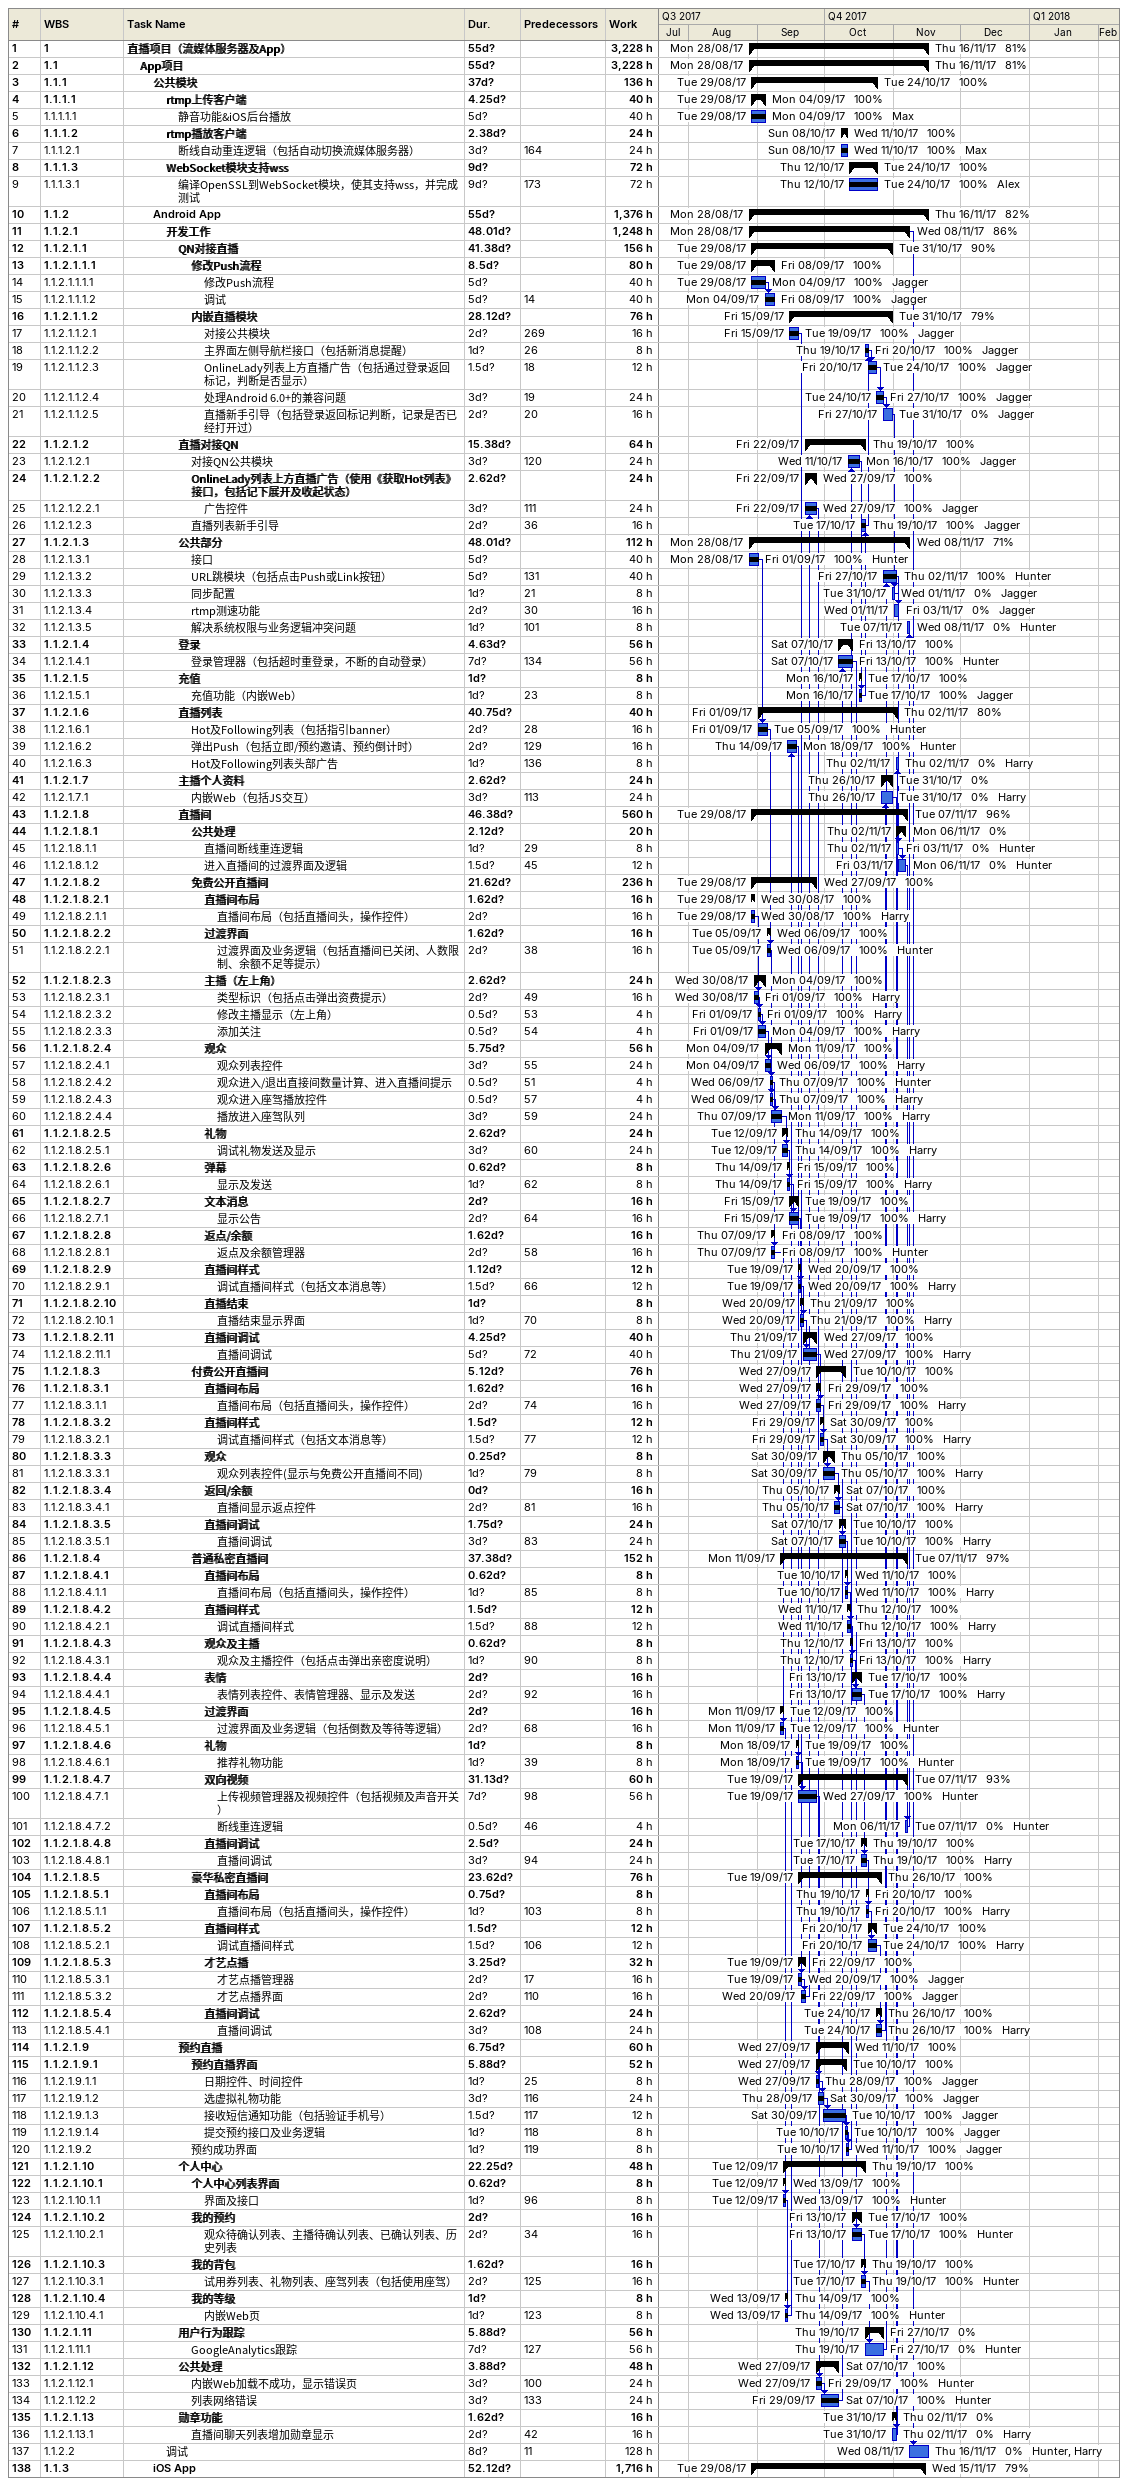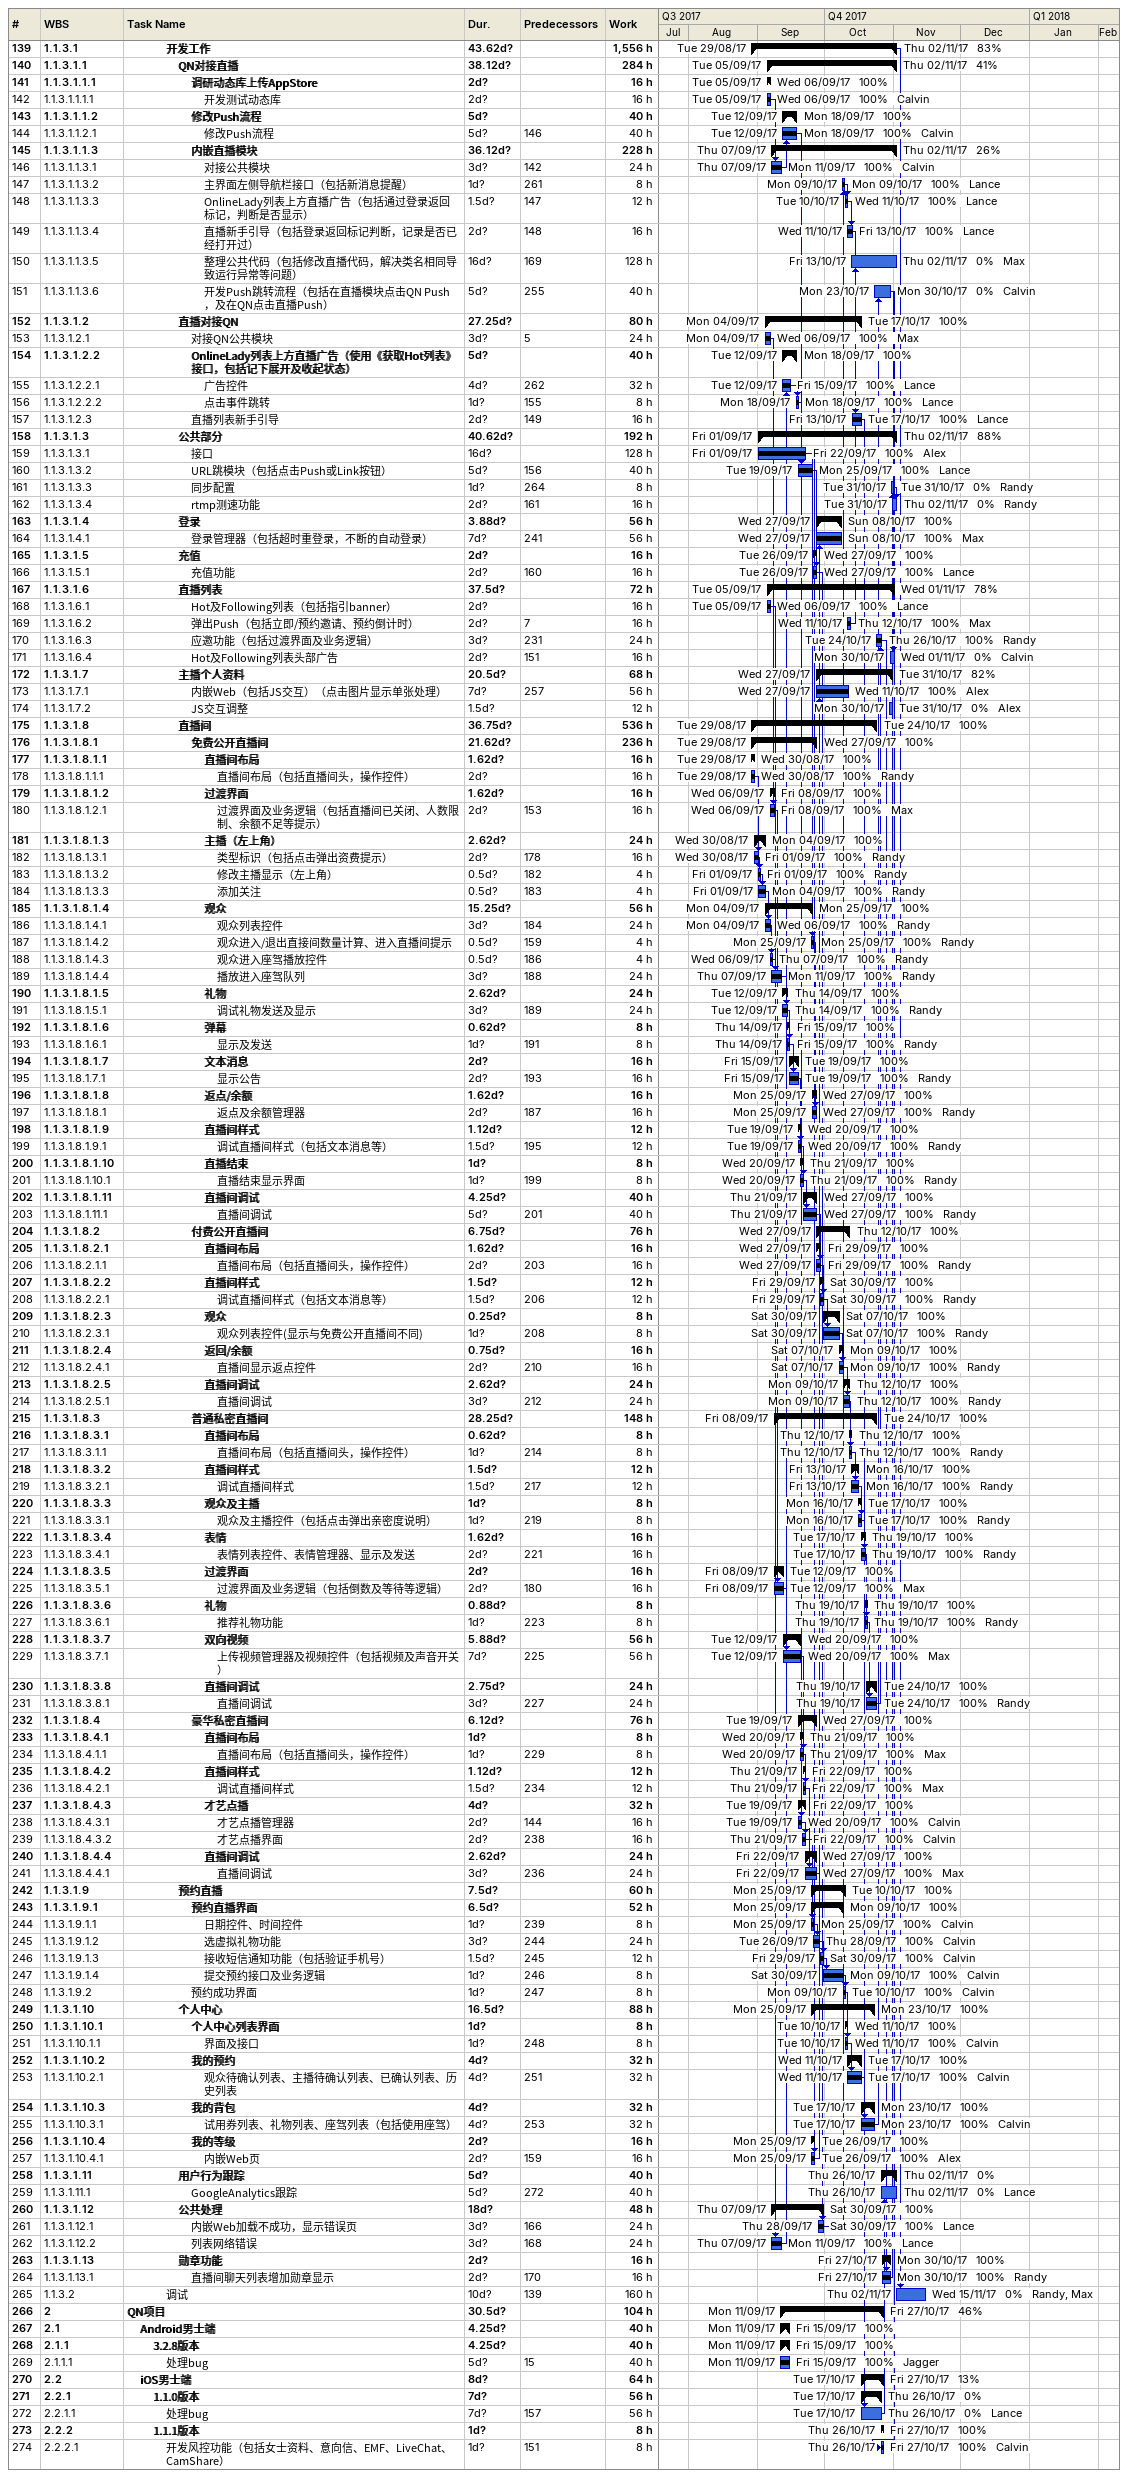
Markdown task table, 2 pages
| ID | WBS | Task | Duration | Start | Finish | Predecessors | Resources | % complete | Work (h) |
|---|---|---|---|---|---|---|---|---|---|
| 1 | 1 | **直播项目（流媒体服务器及App）** | 55d? | 2017-08-28 | 2017-11-16 |  |  | 81 | 3228 |
| 2 | 1.1 | **App项目** | 55d? | 2017-08-28 | 2017-11-16 |  |  | 81 | 3228 |
| 3 | 1.1.1 | **公共模块** | 37d? | 2017-08-29 | 2017-10-24 |  |  | 100 | 136 |
| 4 | 1.1.1.1 | **rtmp上传客户端** | 4.25d? | 2017-08-29 | 2017-09-04 |  |  | 100 | 40 |
| 5 | 1.1.1.1.1 | 静音功能&iOS后台播放 | 5d? | 2017-08-29 | 2017-09-04 |  | Max | 100 | 40 |
| 6 | 1.1.1.2 | **rtmp播放客户端** | 2.38d? | 2017-10-08 | 2017-10-11 |  |  | 100 | 24 |
| 7 | 1.1.1.2.1 | 断线自动重连逻辑（包括自动切换流媒体服务器） | 3d? | 2017-10-08 | 2017-10-11 | 164 | Max | 100 | 24 |
| 8 | 1.1.1.3 | **WebSocket模块支持wss** | 9d? | 2017-10-12 | 2017-10-24 |  |  | 100 | 72 |
| 9 | 1.1.1.3.1 | 编译OpenSSL到WebSocket模块，使其支持wss，并完成测试 | 9d? | 2017-10-12 | 2017-10-24 | 173 | Alex | 100 | 72 |
| 10 | 1.1.2 | **Android App** | 55d? | 2017-08-28 | 2017-11-16 |  |  | 82 | 1376 |
| 11 | 1.1.2.1 | **开发工作** | 48.01d? | 2017-08-28 | 2017-11-08 |  |  | 86 | 1248 |
| 12 | 1.1.2.1.1 | **QN对接直播** | 41.38d? | 2017-08-29 | 2017-10-31 |  |  | 90 | 156 |
| 13 | 1.1.2.1.1.1 | **修改Push流程** | 8.5d? | 2017-08-29 | 2017-09-08 |  |  | 100 | 80 |
| 14 | 1.1.2.1.1.1.1 | 修改Push流程 | 5d? | 2017-08-29 | 2017-09-04 |  | Jagger | 100 | 40 |
| 15 | 1.1.2.1.1.1.2 | 调试 | 5d? | 2017-09-04 | 2017-09-08 | 14 | Jagger | 100 | 40 |
| 16 | 1.1.2.1.1.2 | **内嵌直播模块** | 28.12d? | 2017-09-15 | 2017-10-31 |  |  | 79 | 76 |
| 17 | 1.1.2.1.1.2.1 | 对接公共模块 | 2d? | 2017-09-15 | 2017-09-19 | 269 | Jagger | 100 | 16 |
| 18 | 1.1.2.1.1.2.2 | 主界面左侧导航栏接口（包括新消息提醒） | 1d? | 2017-10-19 | 2017-10-20 | 26 | Jagger | 100 | 8 |
| 19 | 1.1.2.1.1.2.3 | OnlineLady列表上方直播广告（包括通过登录返回标记，判断是否显示） | 1.5d? | 2017-10-20 | 2017-10-24 | 18 | Jagger | 100 | 12 |
| 20 | 1.1.2.1.1.2.4 | 处理Android 6.0+的兼容问题 | 3d? | 2017-10-24 | 2017-10-27 | 19 | Jagger | 100 | 24 |
| 21 | 1.1.2.1.1.2.5 | 直播新手引导（包括登录返回标记判断，记录是否已经打开过） | 2d? | 2017-10-27 | 2017-10-31 | 20 | Jagger | 0 | 16 |
| 22 | 1.1.2.1.2 | **直播对接QN** | 15.38d? | 2017-09-22 | 2017-10-19 |  |  | 100 | 64 |
| 23 | 1.1.2.1.2.1 | 对接QN公共模块 | 3d? | 2017-10-11 | 2017-10-16 | 120 | Jagger | 100 | 24 |
| 24 | 1.1.2.1.2.2 | **OnlineLady列表上方直播广告（使用《获取Hot列表》接口，包括记下展开及收起状态）** | 2.62d? | 2017-09-22 | 2017-09-27 |  |  | 100 | 24 |
| 25 | 1.1.2.1.2.2.1 | 广告控件 | 3d? | 2017-09-22 | 2017-09-27 | 111 | Jagger | 100 | 24 |
| 26 | 1.1.2.1.2.3 | 直播列表新手引导 | 2d? | 2017-10-17 | 2017-10-19 | 36 | Jagger | 100 | 16 |
| 27 | 1.1.2.1.3 | **公共部分** | 48.01d? | 2017-08-28 | 2017-11-08 |  |  | 71 | 112 |
| 28 | 1.1.2.1.3.1 | 接口 | 5d? | 2017-08-28 | 2017-09-01 |  | Hunter | 100 | 40 |
| 29 | 1.1.2.1.3.2 | URL跳模块（包括点击Push或Link按钮） | 5d? | 2017-10-27 | 2017-11-02 | 131 | Hunter | 100 | 40 |
| 30 | 1.1.2.1.3.3 | 同步配置 | 1d? | 2017-10-31 | 2017-11-01 | 21 | Jagger | 0 | 8 |
| 31 | 1.1.2.1.3.4 | rtmp测速功能 | 2d? | 2017-11-01 | 2017-11-03 | 30 | Jagger | 0 | 16 |
| 32 | 1.1.2.1.3.5 | 解决系统权限与业务逻辑冲突问题 | 1d? | 2017-11-07 | 2017-11-08 | 101 | Hunter | 0 | 8 |
| 33 | 1.1.2.1.4 | **登录** | 4.63d? | 2017-10-07 | 2017-10-13 |  |  | 100 | 56 |
| 34 | 1.1.2.1.4.1 | 登录管理器（包括超时重登录，不断的自动登录） | 7d? | 2017-10-07 | 2017-10-13 | 134 | Hunter | 100 | 56 |
| 35 | 1.1.2.1.5 | **充值** | 1d? | 2017-10-16 | 2017-10-17 |  |  | 100 | 8 |
| 36 | 1.1.2.1.5.1 | 充值功能（内嵌Web） | 1d? | 2017-10-16 | 2017-10-17 | 23 | Jagger | 100 | 8 |
| 37 | 1.1.2.1.6 | **直播列表** | 40.75d? | 2017-09-01 | 2017-11-02 |  |  | 80 | 40 |
| 38 | 1.1.2.1.6.1 | Hot及Following列表（包括指引banner） | 2d? | 2017-09-01 | 2017-09-05 | 28 | Hunter | 100 | 16 |
| 39 | 1.1.2.1.6.2 | 弹出Push（包括立即/预约邀请、预约倒计时） | 2d? | 2017-09-14 | 2017-09-18 | 129 | Hunter | 100 | 16 |
| 40 | 1.1.2.1.6.3 | Hot及Following列表头部广告 | 1d? | 2017-11-02 | 2017-11-02 | 136 | Harry | 0 | 8 |
| 41 | 1.1.2.1.7 | **主播个人资料** | 2.62d? | 2017-10-26 | 2017-10-31 |  |  | 0 | 24 |
| 42 | 1.1.2.1.7.1 | 内嵌Web（包括JS交互） | 3d? | 2017-10-26 | 2017-10-31 | 113 | Harry | 0 | 24 |
| 43 | 1.1.2.1.8 | **直播间** | 46.38d? | 2017-08-29 | 2017-11-07 |  |  | 96 | 560 |
| 44 | 1.1.2.1.8.1 | **公共处理** | 2.12d? | 2017-11-02 | 2017-11-06 |  |  | 0 | 20 |
| 45 | 1.1.2.1.8.1.1 | 直播间断线重连逻辑 | 1d? | 2017-11-02 | 2017-11-03 | 29 | Hunter | 0 | 8 |
| 46 | 1.1.2.1.8.1.2 | 进入直播间的过渡界面及逻辑 | 1.5d? | 2017-11-03 | 2017-11-06 | 45 | Hunter | 0 | 12 |
| 47 | 1.1.2.1.8.2 | **免费公开直播间** | 21.62d? | 2017-08-29 | 2017-09-27 |  |  | 100 | 236 |
| 48 | 1.1.2.1.8.2.1 | **直播间布局** | 1.62d? | 2017-08-29 | 2017-08-30 |  |  | 100 | 16 |
| 49 | 1.1.2.1.8.2.1.1 | 直播间布局（包括直播间头，操作控件） | 2d? | 2017-08-29 | 2017-08-30 |  | Harry | 100 | 16 |
| 50 | 1.1.2.1.8.2.2 | **过渡界面** | 1.62d? | 2017-09-05 | 2017-09-06 |  |  | 100 | 16 |
| 51 | 1.1.2.1.8.2.2.1 | 过渡界面及业务逻辑（包括直播间已关闭、人数限制、余额不足等提示） | 2d? | 2017-09-05 | 2017-09-06 | 38 | Hunter | 100 | 16 |
| 52 | 1.1.2.1.8.2.3 | **主播（左上角）** | 2.62d? | 2017-08-30 | 2017-09-04 |  |  | 100 | 24 |
| 53 | 1.1.2.1.8.2.3.1 | 类型标识（包括点击弹出资费提示） | 2d? | 2017-08-30 | 2017-09-01 | 49 | Harry | 100 | 16 |
| 54 | 1.1.2.1.8.2.3.2 | 修改主播显示（左上角） | 0.5d? | 2017-09-01 | 2017-09-01 | 53 | Harry | 100 | 4 |
| 55 | 1.1.2.1.8.2.3.3 | 添加关注 | 0.5d? | 2017-09-01 | 2017-09-04 | 54 | Harry | 100 | 4 |
| 56 | 1.1.2.1.8.2.4 | **观众** | 5.75d? | 2017-09-04 | 2017-09-11 |  |  | 100 | 56 |
| 57 | 1.1.2.1.8.2.4.1 | 观众列表控件 | 3d? | 2017-09-04 | 2017-09-06 | 55 | Harry | 100 | 24 |
| 58 | 1.1.2.1.8.2.4.2 | 观众进入/退出直接间数量计算、进入直播间提示 | 0.5d? | 2017-09-06 | 2017-09-07 | 51 | Hunter | 100 | 4 |
| 59 | 1.1.2.1.8.2.4.3 | 观众进入座驾播放控件 | 0.5d? | 2017-09-06 | 2017-09-07 | 57 | Harry | 100 | 4 |
| 60 | 1.1.2.1.8.2.4.4 | 播放进入座驾队列 | 3d? | 2017-09-07 | 2017-09-11 | 59 | Harry | 100 | 24 |
| 61 | 1.1.2.1.8.2.5 | **礼物** | 2.62d? | 2017-09-12 | 2017-09-14 |  |  | 100 | 24 |
| 62 | 1.1.2.1.8.2.5.1 | 调试礼物发送及显示 | 3d? | 2017-09-12 | 2017-09-14 | 60 | Harry | 100 | 24 |
| 63 | 1.1.2.1.8.2.6 | **弹幕** | 0.62d? | 2017-09-14 | 2017-09-15 |  |  | 100 | 8 |
| 64 | 1.1.2.1.8.2.6.1 | 显示及发送 | 1d? | 2017-09-14 | 2017-09-15 | 62 | Harry | 100 | 8 |
| 65 | 1.1.2.1.8.2.7 | **文本消息** | 2d? | 2017-09-15 | 2017-09-19 |  |  | 100 | 16 |
| 66 | 1.1.2.1.8.2.7.1 | 显示公告 | 2d? | 2017-09-15 | 2017-09-19 | 64 | Harry | 100 | 16 |
| 67 | 1.1.2.1.8.2.8 | **返点/余额** | 1.62d? | 2017-09-07 | 2017-09-08 |  |  | 100 | 16 |
| 68 | 1.1.2.1.8.2.8.1 | 返点及余额管理器 | 2d? | 2017-09-07 | 2017-09-08 | 58 | Hunter | 100 | 16 |
| 69 | 1.1.2.1.8.2.9 | **直播间样式** | 1.12d? | 2017-09-19 | 2017-09-20 |  |  | 100 | 12 |
| 70 | 1.1.2.1.8.2.9.1 | 调试直播间样式（包括文本消息等） | 1.5d? | 2017-09-19 | 2017-09-20 | 66 | Harry | 100 | 12 |
| 71 | 1.1.2.1.8.2.10 | **直播结束** | 1d? | 2017-09-20 | 2017-09-21 |  |  | 100 | 8 |
| 72 | 1.1.2.1.8.2.10.1 | 直播结束显示界面 | 1d? | 2017-09-20 | 2017-09-21 | 70 | Harry | 100 | 8 |
| 73 | 1.1.2.1.8.2.11 | **直播间调试** | 4.25d? | 2017-09-21 | 2017-09-27 |  |  | 100 | 40 |
| 74 | 1.1.2.1.8.2.11.1 | 直播间调试 | 5d? | 2017-09-21 | 2017-09-27 | 72 | Harry | 100 | 40 |
| 75 | 1.1.2.1.8.3 | **付费公开直播间** | 5.12d? | 2017-09-27 | 2017-10-10 |  |  | 100 | 76 |
| 76 | 1.1.2.1.8.3.1 | **直播间布局** | 1.62d? | 2017-09-27 | 2017-09-29 |  |  | 100 | 16 |
| 77 | 1.1.2.1.8.3.1.1 | 直播间布局（包括直播间头，操作控件） | 2d? | 2017-09-27 | 2017-09-29 | 74 | Harry | 100 | 16 |
| 78 | 1.1.2.1.8.3.2 | **直播间样式** | 1.5d? | 2017-09-29 | 2017-09-30 |  |  | 100 | 12 |
| 79 | 1.1.2.1.8.3.2.1 | 调试直播间样式（包括文本消息等） | 1.5d? | 2017-09-29 | 2017-09-30 | 77 | Harry | 100 | 12 |
| 80 | 1.1.2.1.8.3.3 | **观众** | 0.25d? | 2017-09-30 | 2017-10-05 |  |  | 100 | 8 |
| 81 | 1.1.2.1.8.3.3.1 | 观众列表控件(显示与免费公开直播间不同) | 1d? | 2017-09-30 | 2017-10-05 | 79 | Harry | 100 | 8 |
| 82 | 1.1.2.1.8.3.4 | **返回/余额** | 0d? | 2017-10-05 | 2017-10-07 |  |  | 100 | 16 |
| 83 | 1.1.2.1.8.3.4.1 | 直播间显示返点控件 | 2d? | 2017-10-05 | 2017-10-07 | 81 | Harry | 100 | 16 |
| 84 | 1.1.2.1.8.3.5 | **直播间调试** | 1.75d? | 2017-10-07 | 2017-10-10 |  |  | 100 | 24 |
| 85 | 1.1.2.1.8.3.5.1 | 直播间调试 | 3d? | 2017-10-07 | 2017-10-10 | 83 | Harry | 100 | 24 |
| 86 | 1.1.2.1.8.4 | **普通私密直播间** | 37.38d? | 2017-09-11 | 2017-11-07 |  |  | 97 | 152 |
| 87 | 1.1.2.1.8.4.1 | **直播间布局** | 0.62d? | 2017-10-10 | 2017-10-11 |  |  | 100 | 8 |
| 88 | 1.1.2.1.8.4.1.1 | 直播间布局（包括直播间头，操作控件） | 1d? | 2017-10-10 | 2017-10-11 | 85 | Harry | 100 | 8 |
| 89 | 1.1.2.1.8.4.2 | **直播间样式** | 1.5d? | 2017-10-11 | 2017-10-12 |  |  | 100 | 12 |
| 90 | 1.1.2.1.8.4.2.1 | 调试直播间样式 | 1.5d? | 2017-10-11 | 2017-10-12 | 88 | Harry | 100 | 12 |
| 91 | 1.1.2.1.8.4.3 | **观众及主播** | 0.62d? | 2017-10-12 | 2017-10-13 |  |  | 100 | 8 |
| 92 | 1.1.2.1.8.4.3.1 | 观众及主播控件（包括点击弹出亲密度说明） | 1d? | 2017-10-12 | 2017-10-13 | 90 | Harry | 100 | 8 |
| 93 | 1.1.2.1.8.4.4 | **表情** | 2d? | 2017-10-13 | 2017-10-17 |  |  | 100 | 16 |
| 94 | 1.1.2.1.8.4.4.1 | 表情列表控件、表情管理器、显示及发送 | 2d? | 2017-10-13 | 2017-10-17 | 92 | Harry | 100 | 16 |
| 95 | 1.1.2.1.8.4.5 | **过渡界面** | 2d? | 2017-09-11 | 2017-09-12 |  |  | 100 | 16 |
| 96 | 1.1.2.1.8.4.5.1 | 过渡界面及业务逻辑（包括倒数及等待等逻辑） | 2d? | 2017-09-11 | 2017-09-12 | 68 | Hunter | 100 | 16 |
| 97 | 1.1.2.1.8.4.6 | **礼物** | 1d? | 2017-09-18 | 2017-09-19 |  |  | 100 | 8 |
| 98 | 1.1.2.1.8.4.6.1 | 推荐礼物功能 | 1d? | 2017-09-18 | 2017-09-19 | 39 | Hunter | 100 | 8 |
| 99 | 1.1.2.1.8.4.7 | **双向视频** | 31.13d? | 2017-09-19 | 2017-11-07 |  |  | 93 | 60 |
| 100 | 1.1.2.1.8.4.7.1 | 上传视频管理器及视频控件（包括视频及声音开关） | 7d? | 2017-09-19 | 2017-09-27 | 98 | Hunter | 100 | 56 |
| 101 | 1.1.2.1.8.4.7.2 | 断线重连逻辑 | 0.5d? | 2017-11-06 | 2017-11-07 | 46 | Hunter | 0 | 4 |
| 102 | 1.1.2.1.8.4.8 | **直播间调试** | 2.5d? | 2017-10-17 | 2017-10-19 |  |  | 100 | 24 |
| 103 | 1.1.2.1.8.4.8.1 | 直播间调试 | 3d? | 2017-10-17 | 2017-10-19 | 94 | Harry | 100 | 24 |
| 104 | 1.1.2.1.8.5 | **豪华私密直播间** | 23.62d? | 2017-09-19 | 2017-10-26 |  |  | 100 | 76 |
| 105 | 1.1.2.1.8.5.1 | **直播间布局** | 0.75d? | 2017-10-19 | 2017-10-20 |  |  | 100 | 8 |
| 106 | 1.1.2.1.8.5.1.1 | 直播间布局（包括直播间头，操作控件） | 1d? | 2017-10-19 | 2017-10-20 | 103 | Harry | 100 | 8 |
| 107 | 1.1.2.1.8.5.2 | **直播间样式** | 1.5d? | 2017-10-20 | 2017-10-24 |  |  | 100 | 12 |
| 108 | 1.1.2.1.8.5.2.1 | 调试直播间样式 | 1.5d? | 2017-10-20 | 2017-10-24 | 106 | Harry | 100 | 12 |
| 109 | 1.1.2.1.8.5.3 | **才艺点播** | 3.25d? | 2017-09-19 | 2017-09-22 |  |  | 100 | 32 |
| 110 | 1.1.2.1.8.5.3.1 | 才艺点播管理器 | 2d? | 2017-09-19 | 2017-09-20 | 17 | Jagger | 100 | 16 |
| 111 | 1.1.2.1.8.5.3.2 | 才艺点播界面 | 2d? | 2017-09-20 | 2017-09-22 | 110 | Jagger | 100 | 16 |
| 112 | 1.1.2.1.8.5.4 | **直播间调试** | 2.62d? | 2017-10-24 | 2017-10-26 |  |  | 100 | 24 |
| 113 | 1.1.2.1.8.5.4.1 | 直播间调试 | 3d? | 2017-10-24 | 2017-10-26 | 108 | Harry | 100 | 24 |
| 114 | 1.1.2.1.9 | **预约直播** | 6.75d? | 2017-09-27 | 2017-10-11 |  |  | 100 | 60 |
| 115 | 1.1.2.1.9.1 | **预约直播界面** | 5.88d? | 2017-09-27 | 2017-10-10 |  |  | 100 | 52 |
| 116 | 1.1.2.1.9.1.1 | 日期控件、时间控件 | 1d? | 2017-09-27 | 2017-09-28 | 25 | Jagger | 100 | 8 |
| 117 | 1.1.2.1.9.1.2 | 选虚拟礼物功能 | 3d? | 2017-09-28 | 2017-09-30 | 116 | Jagger | 100 | 24 |
| 118 | 1.1.2.1.9.1.3 | 接收短信通知功能（包括验证手机号） | 1.5d? | 2017-09-30 | 2017-10-10 | 117 | Jagger | 100 | 12 |
| 119 | 1.1.2.1.9.1.4 | 提交预约接口及业务逻辑 | 1d? | 2017-10-10 | 2017-10-10 | 118 | Jagger | 100 | 8 |
| 120 | 1.1.2.1.9.2 | 预约成功界面 | 1d? | 2017-10-10 | 2017-10-11 | 119 | Jagger | 100 | 8 |
| 121 | 1.1.2.1.10 | **个人中心** | 22.25d? | 2017-09-12 | 2017-10-19 |  |  | 100 | 48 |
| 122 | 1.1.2.1.10.1 | **个人中心列表界面** | 0.62d? | 2017-09-12 | 2017-09-13 |  |  | 100 | 8 |
| 123 | 1.1.2.1.10.1.1 | 界面及接口 | 1d? | 2017-09-12 | 2017-09-13 | 96 | Hunter | 100 | 8 |
| 124 | 1.1.2.1.10.2 | **我的预约** | 2d? | 2017-10-13 | 2017-10-17 |  |  | 100 | 16 |
| 125 | 1.1.2.1.10.2.1 | 观众待确认列表、主播待确认列表、已确认列表、历史列表 | 2d? | 2017-10-13 | 2017-10-17 | 34 | Hunter | 100 | 16 |
| 126 | 1.1.2.1.10.3 | **我的背包** | 1.62d? | 2017-10-17 | 2017-10-19 |  |  | 100 | 16 |
| 127 | 1.1.2.1.10.3.1 | 试用券列表、礼物列表、座驾列表（包括使用座驾） | 2d? | 2017-10-17 | 2017-10-19 | 125 | Hunter | 100 | 16 |
| 128 | 1.1.2.1.10.4 | **我的等级** | 1d? | 2017-09-13 | 2017-09-14 |  |  | 100 | 8 |
| 129 | 1.1.2.1.10.4.1 | 内嵌Web页 | 1d? | 2017-09-13 | 2017-09-14 | 123 | Hunter | 100 | 8 |
| 130 | 1.1.2.1.11 | **用户行为跟踪** | 5.88d? | 2017-10-19 | 2017-10-27 |  |  | 0 | 56 |
| 131 | 1.1.2.1.11.1 | GoogleAnalytics跟踪 | 7d? | 2017-10-19 | 2017-10-27 | 127 | Hunter | 0 | 56 |
| 132 | 1.1.2.1.12 | **公共处理** | 3.88d? | 2017-09-27 | 2017-10-07 |  |  | 100 | 48 |
| 133 | 1.1.2.1.12.1 | 内嵌Web加载不成功，显示错误页 | 3d? | 2017-09-27 | 2017-09-29 | 100 | Hunter | 100 | 24 |
| 134 | 1.1.2.1.12.2 | 列表网络错误 | 3d? | 2017-09-29 | 2017-10-07 | 133 | Hunter | 100 | 24 |
| 135 | 1.1.2.1.13 | **勋章功能** | 1.62d? | 2017-10-31 | 2017-11-02 |  |  | 0 | 16 |
| 136 | 1.1.2.1.13.1 | 直播间聊天列表增加勋章显示 | 2d? | 2017-10-31 | 2017-11-02 | 42 | Harry | 0 | 16 |
| 137 | 1.1.2.2 | 调试 | 8d? | 2017-11-08 | 2017-11-16 | 11 | Hunter, Harry | 0 | 128 |
| 138 | 1.1.3 | **iOS App** | 52.12d? | 2017-08-29 | 2017-11-15 |  |  | 79 | 1716 |
| 139 | 1.1.3.1 | **开发工作** | 43.62d? | 2017-08-29 | 2017-11-02 |  |  | 83 | 1556 |
| 140 | 1.1.3.1.1 | **QN对接直播** | 38.12d? | 2017-09-05 | 2017-11-02 |  |  | 41 | 284 |
| 141 | 1.1.3.1.1.1 | **调研动态库上传AppStore** | 2d? | 2017-09-05 | 2017-09-06 |  |  | 100 | 16 |
| 142 | 1.1.3.1.1.1.1 | 开发测试动态库 | 2d? | 2017-09-05 | 2017-09-06 |  | Calvin | 100 | 16 |
| 143 | 1.1.3.1.1.2 | **修改Push流程** | 5d? | 2017-09-12 | 2017-09-18 |  |  | 100 | 40 |
| 144 | 1.1.3.1.1.2.1 | 修改Push流程 | 5d? | 2017-09-12 | 2017-09-18 | 146 | Calvin | 100 | 40 |
| 145 | 1.1.3.1.1.3 | **内嵌直播模块** | 36.12d? | 2017-09-07 | 2017-11-02 |  |  | 26 | 228 |
| 146 | 1.1.3.1.1.3.1 | 对接公共模块 | 3d? | 2017-09-07 | 2017-09-11 | 142 | Calvin | 100 | 24 |
| 147 | 1.1.3.1.1.3.2 | 主界面左侧导航栏接口（包括新消息提醒） | 1d? | 2017-10-09 | 2017-10-09 | 261 | Lance | 100 | 8 |
| 148 | 1.1.3.1.1.3.3 | OnlineLady列表上方直播广告（包括通过登录返回标记，判断是否显示） | 1.5d? | 2017-10-10 | 2017-10-11 | 147 | Lance | 100 | 12 |
| 149 | 1.1.3.1.1.3.4 | 直播新手引导（包括登录返回标记判断，记录是否已经打开过） | 2d? | 2017-10-11 | 2017-10-13 | 148 | Lance | 100 | 16 |
| 150 | 1.1.3.1.1.3.5 | 整理公共代码（包括修改直播代码，解决类名相同导致运行异常等问题） | 16d? | 2017-10-13 | 2017-11-02 | 169 | Max | 0 | 128 |
| 151 | 1.1.3.1.1.3.6 | 开发Push跳转流程（包括在直播模块点击QN Push，及在QN点击直播Push） | 5d? | 2017-10-23 | 2017-10-30 | 255 | Calvin | 0 | 40 |
| 152 | 1.1.3.1.2 | **直播对接QN** | 27.25d? | 2017-09-04 | 2017-10-17 |  |  | 100 | 80 |
| 153 | 1.1.3.1.2.1 | 对接QN公共模块 | 3d? | 2017-09-04 | 2017-09-06 | 5 | Max | 100 | 24 |
| 154 | 1.1.3.1.2.2 | **OnlineLady列表上方直播广告（使用《获取Hot列表》接口，包括记下展开及收起状态）** | 5d? | 2017-09-12 | 2017-09-18 |  |  | 100 | 40 |
| 155 | 1.1.3.1.2.2.1 | 广告控件 | 4d? | 2017-09-12 | 2017-09-15 | 262 | Lance | 100 | 32 |
| 156 | 1.1.3.1.2.2.2 | 点击事件跳转 | 1d? | 2017-09-18 | 2017-09-18 | 155 | Lance | 100 | 8 |
| 157 | 1.1.3.1.2.3 | 直播列表新手引导 | 2d? | 2017-10-13 | 2017-10-17 | 149 | Lance | 100 | 16 |
| 158 | 1.1.3.1.3 | **公共部分** | 40.62d? | 2017-09-01 | 2017-11-02 |  |  | 88 | 192 |
| 159 | 1.1.3.1.3.1 | 接口 | 16d? | 2017-09-01 | 2017-09-22 |  | Alex | 100 | 128 |
| 160 | 1.1.3.1.3.2 | URL跳模块（包括点击Push或Link按钮） | 5d? | 2017-09-19 | 2017-09-25 | 156 | Lance | 100 | 40 |
| 161 | 1.1.3.1.3.3 | 同步配置 | 1d? | 2017-10-31 | 2017-10-31 | 264 | Randy | 0 | 8 |
| 162 | 1.1.3.1.3.4 | rtmp测速功能 | 2d? | 2017-10-31 | 2017-11-02 | 161 | Randy | 0 | 16 |
| 163 | 1.1.3.1.4 | **登录** | 3.88d? | 2017-09-27 | 2017-10-08 |  |  | 100 | 56 |
| 164 | 1.1.3.1.4.1 | 登录管理器（包括超时重登录，不断的自动登录） | 7d? | 2017-09-27 | 2017-10-08 | 241 | Max | 100 | 56 |
| 165 | 1.1.3.1.5 | **充值** | 2d? | 2017-09-26 | 2017-09-27 |  |  | 100 | 16 |
| 166 | 1.1.3.1.5.1 | 充值功能 | 2d? | 2017-09-26 | 2017-09-27 | 160 | Lance | 100 | 16 |
| 167 | 1.1.3.1.6 | **直播列表** | 37.5d? | 2017-09-05 | 2017-11-01 |  |  | 78 | 72 |
| 168 | 1.1.3.1.6.1 | Hot及Following列表（包括指引banner） | 2d? | 2017-09-05 | 2017-09-06 |  | Lance | 100 | 16 |
| 169 | 1.1.3.1.6.2 | 弹出Push（包括立即/预约邀请、预约倒计时） | 2d? | 2017-10-11 | 2017-10-12 | 7 | Max | 100 | 16 |
| 170 | 1.1.3.1.6.3 | 应邀功能（包括过渡界面及业务逻辑） | 3d? | 2017-10-24 | 2017-10-26 | 231 | Randy | 100 | 24 |
| 171 | 1.1.3.1.6.4 | Hot及Following列表头部广告 | 2d? | 2017-10-30 | 2017-11-01 | 151 | Calvin | 0 | 16 |
| 172 | 1.1.3.1.7 | **主播个人资料** | 20.5d? | 2017-09-27 | 2017-10-31 |  |  | 82 | 68 |
| 173 | 1.1.3.1.7.1 | 内嵌Web（包括JS交互）（点击图片显示单张处理） | 7d? | 2017-09-27 | 2017-10-11 | 257 | Alex | 100 | 56 |
| 174 | 1.1.3.1.7.2 | JS交互调整 | 1.5d? | 2017-10-30 | 2017-10-31 |  | Alex | 0 | 12 |
| 175 | 1.1.3.1.8 | **直播间** | 36.75d? | 2017-08-29 | 2017-10-24 |  |  | 100 | 536 |
| 176 | 1.1.3.1.8.1 | **免费公开直播间** | 21.62d? | 2017-08-29 | 2017-09-27 |  |  | 100 | 236 |
| 177 | 1.1.3.1.8.1.1 | **直播间布局** | 1.62d? | 2017-08-29 | 2017-08-30 |  |  | 100 | 16 |
| 178 | 1.1.3.1.8.1.1.1 | 直播间布局（包括直播间头，操作控件） | 2d? | 2017-08-29 | 2017-08-30 |  | Randy | 100 | 16 |
| 179 | 1.1.3.1.8.1.2 | **过渡界面** | 1.62d? | 2017-09-06 | 2017-09-08 |  |  | 100 | 16 |
| 180 | 1.1.3.1.8.1.2.1 | 过渡界面及业务逻辑（包括直播间已关闭、人数限制、余额不足等提示） | 2d? | 2017-09-06 | 2017-09-08 | 153 | Max | 100 | 16 |
| 181 | 1.1.3.1.8.1.3 | **主播（左上角）** | 2.62d? | 2017-08-30 | 2017-09-04 |  |  | 100 | 24 |
| 182 | 1.1.3.1.8.1.3.1 | 类型标识（包括点击弹出资费提示） | 2d? | 2017-08-30 | 2017-09-01 | 178 | Randy | 100 | 16 |
| 183 | 1.1.3.1.8.1.3.2 | 修改主播显示（左上角） | 0.5d? | 2017-09-01 | 2017-09-01 | 182 | Randy | 100 | 4 |
| 184 | 1.1.3.1.8.1.3.3 | 添加关注 | 0.5d? | 2017-09-01 | 2017-09-04 | 183 | Randy | 100 | 4 |
| 185 | 1.1.3.1.8.1.4 | **观众** | 15.25d? | 2017-09-04 | 2017-09-25 |  |  | 100 | 56 |
| 186 | 1.1.3.1.8.1.4.1 | 观众列表控件 | 3d? | 2017-09-04 | 2017-09-06 | 184 | Randy | 100 | 24 |
| 187 | 1.1.3.1.8.1.4.2 | 观众进入/退出直接间数量计算、进入直播间提示 | 0.5d? | 2017-09-25 | 2017-09-25 | 159 | Randy | 100 | 4 |
| 188 | 1.1.3.1.8.1.4.3 | 观众进入座驾播放控件 | 0.5d? | 2017-09-06 | 2017-09-07 | 186 | Randy | 100 | 4 |
| 189 | 1.1.3.1.8.1.4.4 | 播放进入座驾队列 | 3d? | 2017-09-07 | 2017-09-11 | 188 | Randy | 100 | 24 |
| 190 | 1.1.3.1.8.1.5 | **礼物** | 2.62d? | 2017-09-12 | 2017-09-14 |  |  | 100 | 24 |
| 191 | 1.1.3.1.8.1.5.1 | 调试礼物发送及显示 | 3d? | 2017-09-12 | 2017-09-14 | 189 | Randy | 100 | 24 |
| 192 | 1.1.3.1.8.1.6 | **弹幕** | 0.62d? | 2017-09-14 | 2017-09-15 |  |  | 100 | 8 |
| 193 | 1.1.3.1.8.1.6.1 | 显示及发送 | 1d? | 2017-09-14 | 2017-09-15 | 191 | Randy | 100 | 8 |
| 194 | 1.1.3.1.8.1.7 | **文本消息** | 2d? | 2017-09-15 | 2017-09-19 |  |  | 100 | 16 |
| 195 | 1.1.3.1.8.1.7.1 | 显示公告 | 2d? | 2017-09-15 | 2017-09-19 | 193 | Randy | 100 | 16 |
| 196 | 1.1.3.1.8.1.8 | **返点/余额** | 1.62d? | 2017-09-25 | 2017-09-27 |  |  | 100 | 16 |
| 197 | 1.1.3.1.8.1.8.1 | 返点及余额管理器 | 2d? | 2017-09-25 | 2017-09-27 | 187 | Randy | 100 | 16 |
| 198 | 1.1.3.1.8.1.9 | **直播间样式** | 1.12d? | 2017-09-19 | 2017-09-20 |  |  | 100 | 12 |
| 199 | 1.1.3.1.8.1.9.1 | 调试直播间样式（包括文本消息等） | 1.5d? | 2017-09-19 | 2017-09-20 | 195 | Randy | 100 | 12 |
| 200 | 1.1.3.1.8.1.10 | **直播结束** | 1d? | 2017-09-20 | 2017-09-21 |  |  | 100 | 8 |
| 201 | 1.1.3.1.8.1.10.1 | 直播结束显示界面 | 1d? | 2017-09-20 | 2017-09-21 | 199 | Randy | 100 | 8 |
| 202 | 1.1.3.1.8.1.11 | **直播间调试** | 4.25d? | 2017-09-21 | 2017-09-27 |  |  | 100 | 40 |
| 203 | 1.1.3.1.8.1.11.1 | 直播间调试 | 5d? | 2017-09-21 | 2017-09-27 | 201 | Randy | 100 | 40 |
| 204 | 1.1.3.1.8.2 | **付费公开直播间** | 6.75d? | 2017-09-27 | 2017-10-12 |  |  | 100 | 76 |
| 205 | 1.1.3.1.8.2.1 | **直播间布局** | 1.62d? | 2017-09-27 | 2017-09-29 |  |  | 100 | 16 |
| 206 | 1.1.3.1.8.2.1.1 | 直播间布局（包括直播间头，操作控件） | 2d? | 2017-09-27 | 2017-09-29 | 203 | Randy | 100 | 16 |
| 207 | 1.1.3.1.8.2.2 | **直播间样式** | 1.5d? | 2017-09-29 | 2017-09-30 |  |  | 100 | 12 |
| 208 | 1.1.3.1.8.2.2.1 | 调试直播间样式（包括文本消息等） | 1.5d? | 2017-09-29 | 2017-09-30 | 206 | Randy | 100 | 12 |
| 209 | 1.1.3.1.8.2.3 | **观众** | 0.25d? | 2017-09-30 | 2017-10-07 |  |  | 100 | 8 |
| 210 | 1.1.3.1.8.2.3.1 | 观众列表控件(显示与免费公开直播间不同) | 1d? | 2017-09-30 | 2017-10-07 | 208 | Randy | 100 | 8 |
| 211 | 1.1.3.1.8.2.4 | **返回/余额** | 0.75d? | 2017-10-07 | 2017-10-09 |  |  | 100 | 16 |
| 212 | 1.1.3.1.8.2.4.1 | 直播间显示返点控件 | 2d? | 2017-10-07 | 2017-10-09 | 210 | Randy | 100 | 16 |
| 213 | 1.1.3.1.8.2.5 | **直播间调试** | 2.62d? | 2017-10-09 | 2017-10-12 |  |  | 100 | 24 |
| 214 | 1.1.3.1.8.2.5.1 | 直播间调试 | 3d? | 2017-10-09 | 2017-10-12 | 212 | Randy | 100 | 24 |
| 215 | 1.1.3.1.8.3 | **普通私密直播间** | 28.25d? | 2017-09-08 | 2017-10-24 |  |  | 100 | 148 |
| 216 | 1.1.3.1.8.3.1 | **直播间布局** | 0.62d? | 2017-10-12 | 2017-10-12 |  |  | 100 | 8 |
| 217 | 1.1.3.1.8.3.1.1 | 直播间布局（包括直播间头，操作控件） | 1d? | 2017-10-12 | 2017-10-12 | 214 | Randy | 100 | 8 |
| 218 | 1.1.3.1.8.3.2 | **直播间样式** | 1.5d? | 2017-10-13 | 2017-10-16 |  |  | 100 | 12 |
| 219 | 1.1.3.1.8.3.2.1 | 调试直播间样式 | 1.5d? | 2017-10-13 | 2017-10-16 | 217 | Randy | 100 | 12 |
| 220 | 1.1.3.1.8.3.3 | **观众及主播** | 1d? | 2017-10-16 | 2017-10-17 |  |  | 100 | 8 |
| 221 | 1.1.3.1.8.3.3.1 | 观众及主播控件（包括点击弹出亲密度说明） | 1d? | 2017-10-16 | 2017-10-17 | 219 | Randy | 100 | 8 |
| 222 | 1.1.3.1.8.3.4 | **表情** | 1.62d? | 2017-10-17 | 2017-10-19 |  |  | 100 | 16 |
| 223 | 1.1.3.1.8.3.4.1 | 表情列表控件、表情管理器、显示及发送 | 2d? | 2017-10-17 | 2017-10-19 | 221 | Randy | 100 | 16 |
| 224 | 1.1.3.1.8.3.5 | **过渡界面** | 2d? | 2017-09-08 | 2017-09-12 |  |  | 100 | 16 |
| 225 | 1.1.3.1.8.3.5.1 | 过渡界面及业务逻辑（包括倒数及等待等逻辑） | 2d? | 2017-09-08 | 2017-09-12 | 180 | Max | 100 | 16 |
| 226 | 1.1.3.1.8.3.6 | **礼物** | 0.88d? | 2017-10-19 | 2017-10-19 |  |  | 100 | 8 |
| 227 | 1.1.3.1.8.3.6.1 | 推荐礼物功能 | 1d? | 2017-10-19 | 2017-10-19 | 223 | Randy | 100 | 8 |
| 228 | 1.1.3.1.8.3.7 | **双向视频** | 5.88d? | 2017-09-12 | 2017-09-20 |  |  | 100 | 56 |
| 229 | 1.1.3.1.8.3.7.1 | 上传视频管理器及视频控件（包括视频及声音开关） | 7d? | 2017-09-12 | 2017-09-20 | 225 | Max | 100 | 56 |
| 230 | 1.1.3.1.8.3.8 | **直播间调试** | 2.75d? | 2017-10-19 | 2017-10-24 |  |  | 100 | 24 |
| 231 | 1.1.3.1.8.3.8.1 | 直播间调试 | 3d? | 2017-10-19 | 2017-10-24 | 227 | Randy | 100 | 24 |
| 232 | 1.1.3.1.8.4 | **豪华私密直播间** | 6.12d? | 2017-09-19 | 2017-09-27 |  |  | 100 | 76 |
| 233 | 1.1.3.1.8.4.1 | **直播间布局** | 1d? | 2017-09-20 | 2017-09-21 |  |  | 100 | 8 |
| 234 | 1.1.3.1.8.4.1.1 | 直播间布局（包括直播间头，操作控件） | 1d? | 2017-09-20 | 2017-09-21 | 229 | Max | 100 | 8 |
| 235 | 1.1.3.1.8.4.2 | **直播间样式** | 1.12d? | 2017-09-21 | 2017-09-22 |  |  | 100 | 12 |
| 236 | 1.1.3.1.8.4.2.1 | 调试直播间样式 | 1.5d? | 2017-09-21 | 2017-09-22 | 234 | Max | 100 | 12 |
| 237 | 1.1.3.1.8.4.3 | **才艺点播** | 4d? | 2017-09-19 | 2017-09-22 |  |  | 100 | 32 |
| 238 | 1.1.3.1.8.4.3.1 | 才艺点播管理器 | 2d? | 2017-09-19 | 2017-09-20 | 144 | Calvin | 100 | 16 |
| 239 | 1.1.3.1.8.4.3.2 | 才艺点播界面 | 2d? | 2017-09-21 | 2017-09-22 | 238 | Calvin | 100 | 16 |
| 240 | 1.1.3.1.8.4.4 | **直播间调试** | 2.62d? | 2017-09-22 | 2017-09-27 |  |  | 100 | 24 |
| 241 | 1.1.3.1.8.4.4.1 | 直播间调试 | 3d? | 2017-09-22 | 2017-09-27 | 236 | Max | 100 | 24 |
| 242 | 1.1.3.1.9 | **预约直播** | 7.5d? | 2017-09-25 | 2017-10-10 |  |  | 100 | 60 |
| 243 | 1.1.3.1.9.1 | **预约直播界面** | 6.5d? | 2017-09-25 | 2017-10-09 |  |  | 100 | 52 |
| 244 | 1.1.3.1.9.1.1 | 日期控件、时间控件 | 1d? | 2017-09-25 | 2017-09-25 | 239 | Calvin | 100 | 8 |
| 245 | 1.1.3.1.9.1.2 | 选虚拟礼物功能 | 3d? | 2017-09-26 | 2017-09-28 | 244 | Calvin | 100 | 24 |
| 246 | 1.1.3.1.9.1.3 | 接收短信通知功能（包括验证手机号） | 1.5d? | 2017-09-29 | 2017-09-30 | 245 | Calvin | 100 | 12 |
| 247 | 1.1.3.1.9.1.4 | 提交预约接口及业务逻辑 | 1d? | 2017-09-30 | 2017-10-09 | 246 | Calvin | 100 | 8 |
| 248 | 1.1.3.1.9.2 | 预约成功界面 | 1d? | 2017-10-09 | 2017-10-10 | 247 | Calvin | 100 | 8 |
| 249 | 1.1.3.1.10 | **个人中心** | 16.5d? | 2017-09-25 | 2017-10-23 |  |  | 100 | 88 |
| 250 | 1.1.3.1.10.1 | **个人中心列表界面** | 1d? | 2017-10-10 | 2017-10-11 |  |  | 100 | 8 |
| 251 | 1.1.3.1.10.1.1 | 界面及接口 | 1d? | 2017-10-10 | 2017-10-11 | 248 | Calvin | 100 | 8 |
| 252 | 1.1.3.1.10.2 | **我的预约** | 4d? | 2017-10-11 | 2017-10-17 |  |  | 100 | 32 |
| 253 | 1.1.3.1.10.2.1 | 观众待确认列表、主播待确认列表、已确认列表、历史列表 | 4d? | 2017-10-11 | 2017-10-17 | 251 | Calvin | 100 | 32 |
| 254 | 1.1.3.1.10.3 | **我的背包** | 4d? | 2017-10-17 | 2017-10-23 |  |  | 100 | 32 |
| 255 | 1.1.3.1.10.3.1 | 试用券列表、礼物列表、座驾列表（包括使用座驾） | 4d? | 2017-10-17 | 2017-10-23 | 253 | Calvin | 100 | 32 |
| 256 | 1.1.3.1.10.4 | **我的等级** | 2d? | 2017-09-25 | 2017-09-26 |  |  | 100 | 16 |
| 257 | 1.1.3.1.10.4.1 | 内嵌Web页 | 2d? | 2017-09-25 | 2017-09-26 | 159 | Alex | 100 | 16 |
| 258 | 1.1.3.1.11 | **用户行为跟踪** | 5d? | 2017-10-26 | 2017-11-02 |  |  | 0 | 40 |
| 259 | 1.1.3.1.11.1 | GoogleAnalytics跟踪 | 5d? | 2017-10-26 | 2017-11-02 | 272 | Lance | 0 | 40 |
| 260 | 1.1.3.1.12 | **公共处理** | 18d? | 2017-09-07 | 2017-09-30 |  |  | 100 | 48 |
| 261 | 1.1.3.1.12.1 | 内嵌Web加载不成功，显示错误页 | 3d? | 2017-09-28 | 2017-09-30 | 166 | Lance | 100 | 24 |
| 262 | 1.1.3.1.12.2 | 列表网络错误 | 3d? | 2017-09-07 | 2017-09-11 | 168 | Lance | 100 | 24 |
| 263 | 1.1.3.1.13 | **勋章功能** | 2d? | 2017-10-27 | 2017-10-30 |  |  | 100 | 16 |
| 264 | 1.1.3.1.13.1 | 直播间聊天列表增加勋章显示 | 2d? | 2017-10-27 | 2017-10-30 | 170 | Randy | 100 | 16 |
| 265 | 1.1.3.2 | 调试 | 10d? | 2017-11-02 | 2017-11-15 | 139 | Randy, Max | 0 | 160 |
| 266 | 2 | **QN项目** | 30.5d? | 2017-09-11 | 2017-10-27 |  |  | 46 | 104 |
| 267 | 2.1 | **Android男士端** | 4.25d? | 2017-09-11 | 2017-09-15 |  |  | 100 | 40 |
| 268 | 2.1.1 | **3.2.8版本** | 4.25d? | 2017-09-11 | 2017-09-15 |  |  | 100 | 40 |
| 269 | 2.1.1.1 | 处理bug | 5d? | 2017-09-11 | 2017-09-15 | 15 | Jagger | 100 | 40 |
| 270 | 2.2 | **iOS男士端** | 8d? | 2017-10-17 | 2017-10-27 |  |  | 13 | 64 |
| 271 | 2.2.1 | **1.1.0版本** | 7d? | 2017-10-17 | 2017-10-26 |  |  | 0 | 56 |
| 272 | 2.2.1.1 | 处理bug | 7d? | 2017-10-17 | 2017-10-26 | 157 | Lance | 0 | 56 |
| 273 | 2.2.2 | **1.1.1版本** | 1d? | 2017-10-26 | 2017-10-27 |  |  | 100 | 8 |
| 274 | 2.2.2.1 | 开发风控功能（包括女士资料、意向信、EMF、LiveChat、CamShare） | 1d? | 2017-10-26 | 2017-10-27 | 151 | Calvin | 100 | 8 |
